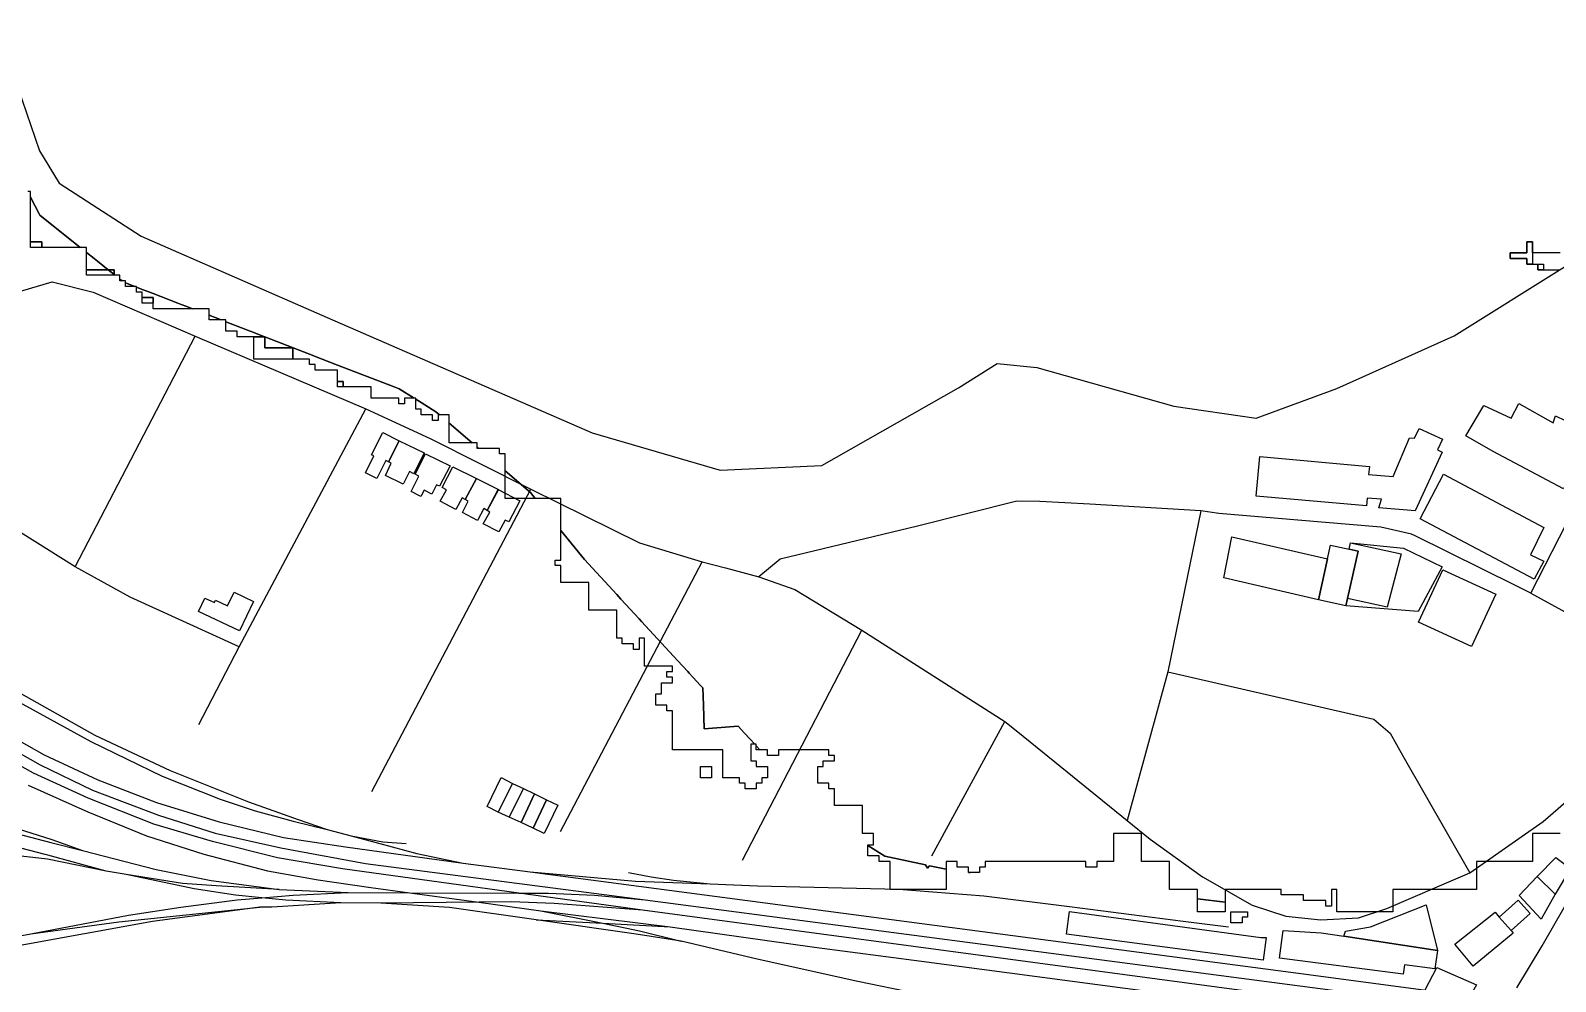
# Model space of a CAD drawing. Header units: metres. Extents: x 553506 to 563855, y 142925 to 150243.
# Drawn here: x 558270 to 558816, y 146039 to 146380 of the extents above; entities that cross this region are included whole.
import ezdxf

# ---------------------------------------------------------------- set-up
doc = ezdxf.new("R2010")
doc.units = ezdxf.units.M
for name, color, linetype in [('C-BUILDINGS', 8, 'Continuous'), ('C-FLOOD_ZONE_3', 150, 'Continuous'), ('C-RAILWAYS', 250, 'Continuous'), ('C-ROADS', 33, 'Continuous'), ('C-WATERWAYS', 5, 'Continuous')]:
    doc.layers.add(name, color=color, linetype=linetype)

msp = doc.modelspace()

# ---------------------------------------------------------------- linework, layer by layer
at = {"layer": 'C-BUILDINGS'}
for points in [[(558784.207, 146234.4613), (558790.5786, 146245.3094), (558800.425, 146240.7945), (558803.179, 146246.0438), (558815.449, 146239.1441), (558816.3026, 146241.6191), (558830.1727, 146234.9915), (558828.3075, 146232.6633), (558819.0972, 146215.4613), (558793.9757, 146228.8421), (558784.207, 146234.4613)], [(558397.2585, 146225.6468), (558394.0513, 146219.204), (558389.9677, 146221.2262), (558392.9777, 146227.2623), (558392.2035, 146227.6502), (558396.1878, 146235.6529), (558402.0608, 146232.751), (558398.2671, 146225.1437), (558397.2585, 146225.6468)], [(558748.8012, 146212.2096), (558748.5398, 146209.3523), (558709.0772, 146212.9192), (558710.3671, 146227.0828), (558749.5983, 146223.531), (558749.3366, 146220.6848), (558758.159, 146219.8889), (558764.0183, 146233.7374), (558765.7712, 146233.5912), (558767.4173, 146237.1257), (558775.7606, 146233.2766), (558773.977, 146229.4373), (558775.7365, 146228.6235), (558765.9592, 146207.5866), (558752.9369, 146208.7313), (558753.9767, 146211.7462), (558748.8012, 146212.2096)], [(558405.7233, 146221.7007), (558403.5471, 146217.204), (558397.1229, 146220.2892), (558399.2331, 146224.6615), (558398.2671, 146225.1437), (558402.0608, 146232.751), (558411.063, 146228.3874), (558407.349, 146220.9161), (558405.7233, 146221.7007)], [(558413.7564, 146213.6121), (558411.0279, 146215.0083), (558409.8531, 146212.735), (558406.3074, 146214.5511), (558409.1249, 146220.0248), (558407.7677, 146220.7175), (558411.5484, 146228.0684), (558420.3183, 146223.7533), (558416.5436, 146216.436), (558415.4918, 146216.9823), (558413.7564, 146213.6121)], [(558424.6164, 146212.2775), (558422.3688, 146208.0568), (558416.7455, 146211.022), (558419.0039, 146215.1206), (558417.5156, 146215.9874), (558421.2822, 146223.3378), (558429.7613, 146219.1585), (558425.7325, 146211.6886), (558424.6164, 146212.2775)], [(558432.3372, 146208.4197), (558430.0896, 146204.199), (558424.7003, 146207.0602), (558426.8357, 146211.066), (558425.7325, 146211.6886), (558429.7613, 146219.1585), (558437.6315, 146215.2163), (558433.6311, 146207.7362), (558432.3372, 146208.4197)], [(558812.0472, 146201.6762), (558807.309, 146191.8357), (558812.0511, 146189.5559), (558808.6977, 146183.1083), (558767.8361, 146204.7842), (558776.1352, 146220.7003), (558812.0472, 146201.6762)], [(558440.0373, 146204.3277), (558437.7977, 146200.0738), (558432.2038, 146202.9954), (558434.5087, 146207.1734), (558433.6311, 146207.7362), (558437.554, 146215.2362), (558445.2873, 146211.2008), (558441.3239, 146203.655), (558440.0373, 146204.3277)], [(558734.6286, 146190.3692), (558731.3661, 146175.7663), (558697.4849, 146183.6125), (558700.3115, 146198.291), (558734.6286, 146190.3692)], [(558741.1894, 146173.5877), (558741.7668, 146176.1766), (558745.5577, 146193.1442), (558742.3183, 146193.8678), (558742.8634, 146196.144), (558761.8125, 146194.214), (558775.6921, 146187.5086), (558767.1141, 146171.5617), (558741.1894, 146173.5877)], [(558760.993, 146192.2187), (558755.9589, 146173.1648), (558741.7668, 146176.1766), (558745.5577, 146193.1442), (558742.3183, 146193.8678), (558742.8634, 146196.144), (558760.993, 146192.2187)], [(558735.7344, 146195.3227), (558742.3183, 146193.8678), (558745.5577, 146193.1442), (558741.7668, 146176.1766), (558741.1894, 146173.5877), (558731.3661, 146175.7663), (558734.6286, 146190.3692), (558735.7344, 146195.3227)], [(558786.2112, 146158.9629), (558767.2107, 146167.7583), (558775.9396, 146186.5146), (558794.9401, 146177.7192), (558786.2112, 146158.9629)], [(558335.8998, 146174.7515), (558336.3268, 146175.6439), (558340.5994, 146173.6164), (558342.9184, 146178.4736), (558349.8738, 146175.1709), (558344.8286, 146164.598), (558330.1942, 146171.5373), (558332.5003, 146176.3607), (558335.8998, 146174.7515)], [(558437.5838, 146099.7211), (558433.5727, 146101.6564), (558438.5929, 146112.1285), (558442.7013, 146109.9847), (558437.5838, 146099.7211)], [(558441.437, 146097.9144), (558437.5838, 146099.7211), (558442.7013, 146109.9847), (558446.5755, 146108.1787), (558441.437, 146097.9144)], [(558445.7429, 146095.9437), (558441.437, 146097.9144), (558446.5755, 146108.1787), (558450.5523, 146106.2201), (558445.7429, 146095.9437)], [(558450.0288, 146093.9389), (558445.7429, 146095.9437), (558450.5523, 146106.2201), (558454.8903, 146104.1167), (558450.0288, 146093.9389)], [(558454.0249, 146092.0365), (558450.0288, 146093.9389), (558454.8903, 146104.1167), (558458.886, 146102.2254), (558454.0249, 146092.0365)], [(558809.6811, 146076.604), (558816.4071, 146083.4564), (558821.6993, 146079.4462), (558816.1548, 146070.3488), (558809.6811, 146076.604)], [(558811.0912, 146061.2996), (558803.2346, 146069.7603), (558809.6811, 146076.604), (558816.1548, 146070.3488), (558811.0912, 146061.2996)], [(558740.4265, 146055.1986), (558741.0622, 146057.0324), (558750.0636, 146058.6015), (558769.971, 146066.4175), (558773.9659, 146050.0688), (558740.4265, 146055.1986)], [(558807.2146, 146063.4057), (558800.4023, 146057.3075), (558796.1005, 146062.0829), (558802.9127, 146068.181), (558807.2146, 146063.4057)], [(558712.6179, 146054.796), (558711.5397, 146046.6825), (558641.0917, 146055.9821), (558642.17, 146064.0956), (558710.7007, 146054.8258), (558712.6179, 146054.796)], [(558800.4023, 146057.3075), (558801.1183, 146056.3169), (558786.8438, 146044.5567), (558780.2302, 146052.3993), (558794.688, 146063.8868), (558796.1005, 146062.0829), (558800.4023, 146057.3075)], [(558732.2964, 146056.4389), (558740.4265, 146055.1986), (558773.9659, 146050.0688), (558773.1105, 146043.5759), (558762.1561, 146045.0072), (558761.7148, 146041.6323), (558717.4196, 146047.4206), (558718.7164, 146057.2882), (558732.2964, 146056.4389)], [(558779.8107, 146023.6491), (558772.7883, 146011.4453), (558761.4267, 146015.869), (558752.4124, 146017.2044), (558753.1272, 146021.2332), (558761.2433, 146019.9925), (558773.8087, 146044.065), (558787.981, 146037.8583), (558779.8107, 146023.6491)]]:
    msp.add_lwpolyline(points, close=True, dxfattribs=at)
at = {"layer": 'C-FLOOD_ZONE_3'}
for points in [[(558818, 146092), (558808, 146092), (558808, 146082), (558788, 146082), (558788, 146072), (558758, 146072), (558758, 146064), (558738, 146064), (558738, 146072), (558736, 146072), (558736, 146066), (558734, 146066), (558734, 146068), (558726, 146068), (558726, 146070), (558718, 146070), (558718, 146072), (558698, 146072), (558698, 146067.4139), (558688, 146068.5715), (558688, 146072), (558678, 146072), (558678, 146082), (558668, 146082), (558668, 146092), (558658, 146092), (558658, 146082), (558652, 146082), (558652, 146080), (558648, 146080), (558648, 146082), (558612, 146082), (558612, 146080), (558610, 146080), (558610, 146078), (558606.5525, 146078), (558606, 146078.064), (558606, 146080), (558602, 146080), (558602, 146082), (558598, 146082), (558598, 146079.207), (558592.0873, 146080.4852), (558591.2746, 146079.5566), (558590.6555, 146080.7947), (558576.06, 146083.95), (558570, 146087.6728), (558570, 146088), (558572, 146088), (558572, 146092), (558568, 146092), (558568, 146102), (558558, 146102), (558558, 146108), (558556, 146108), (558556, 146110), (558552, 146110), (558552, 146116), (558554, 146116), (558554, 146118), (558558, 146118), (558558, 146120), (558556, 146120), (558556, 146122), (558538, 146122), (558538, 146120), (558534, 146120), (558534, 146122), (558531.281, 146122), (558530, 146123.389), (558530, 146124), (558529.4365, 146124), (558525.7475, 146128), (558523.477, 146130.4619), (558522, 146130.3504), (558511.2893, 146129.5422), (558511.0315, 146138), (558510.8437, 146144.1604), (558510, 146145.0752), (558507.3026, 146148), (558506, 146149.4125), (558505.4581, 146150), (558501.7692, 146154), (558488.8577, 146168), (558488, 146168.93), (558481.4798, 146176), (558480, 146177.6045), (558468.43, 146190.15), (558460, 146200.5994), (558460, 146212), (558450.8026, 146212), (558449.06, 146214.16), (558440, 146221.9207), (558440, 146228), (558438, 146228), (558438, 146230), (558430.5682, 146230), (558430, 146230.4867), (558430, 146232), (558428.2333, 146232), (558420, 146239.0526), (558420, 146240), (558420, 146242), (558418, 146242), (558416.5592, 146242), (558415.24, 146243.13), (558410, 146246.3838), (558408, 146247.6257), (558408, 146248), (558407.3972, 146248), (558402.0599, 146251.3141), (558400.2888, 146252), (558380, 146259.8565), (558374.4645, 146262), (558370, 146263.7288), (558364.1347, 146266), (558354, 146269.9245), (558354, 146270), (558353.805, 146270), (558350, 146271.4734), (558348.6401, 146272), (558344, 146273.7968), (558340, 146275.3457), (558340, 146276), (558338.3104, 146276), (558334, 146277.6691), (558334, 146280), (558327.9807, 146280), (558326, 146280.767), (558324, 146281.5415), (558322.8158, 146282), (558314, 146285.4138), (558312, 146286.1882), (558310, 146286.9627), (558308, 146287.7372), (558308, 146288), (558307.3212, 146288), (558304, 146289.2861), (558304, 146290), (558302.8002, 146290), (558302, 146290.6388), (558302, 146292), (558300.2948, 146292), (558300, 146292.2353), (558300, 146294), (558297.7893, 146294), (558294, 146297.0248), (558292.7784, 146298), (558290, 146300.2179), (558290, 146302), (558287.7674, 146302), (558285.262, 146304), (558274, 146312.9899), (558273.3123, 146313.5389), (558273.0786, 146314), (558270.0374, 146320), (558270, 146320.0737), (558270, 146322), (558269.0236, 146322)], [(558818, 146300), (558808, 146300), (558808, 146302), (558808, 146304), (558806, 146304), (558806, 146300), (558800, 146300), (558800, 146298), (558806, 146298), (558806, 146296), (558808, 146296), (558810, 146296), (558810, 146294), (558812, 146294), (558818, 146294)]]:
    msp.add_lwpolyline(points, dxfattribs=at)
for points in [[(558270, 146320), (558270, 146320.0737), (558270.0374, 146320), (558273.0786, 146314), (558273.3123, 146313.5389), (558274, 146312.9899), (558285.262, 146304), (558287.7674, 146302), (558274, 146302), (558274, 146304), (558270, 146304), (558270, 146308), (558270, 146314), (558270, 146320)], [(558270, 146302), (558270, 146304), (558274, 146304), (558274, 146302), (558270, 146302)], [(558292.7784, 146298), (558294, 146297.0248), (558297.7893, 146294), (558294, 146294), (558290, 146294), (558290, 146298), (558290, 146300.2179), (558292.7784, 146298)], [(558806, 146304), (558808, 146304), (558808, 146302), (558808, 146300), (558808, 146296), (558806, 146296), (558806, 146298), (558800, 146298), (558800, 146300), (558806, 146300), (558806, 146304)], [(558812, 146294), (558810, 146294), (558810, 146296), (558812, 146296), (558812, 146294)], [(558290, 146294), (558294, 146294), (558297.7893, 146294), (558300, 146292.2353), (558300, 146292), (558290, 146292), (558290, 146294)], [(558300, 146294), (558300, 146292.2353), (558297.7893, 146294), (558300, 146294)], [(558300, 146292.2353), (558300.2948, 146292), (558300, 146292), (558300, 146292.2353)], [(558302, 146290.6388), (558302.8002, 146290), (558302, 146290), (558302, 146290.6388)], [(558304, 146289.2861), (558307.3212, 146288), (558304, 146288), (558304, 146289.2861)], [(558310, 146286), (558308, 146286), (558308, 146287.7372), (558310, 146286.9627), (558312, 146286.1882), (558314, 146285.4138), (558322.8158, 146282), (558324, 146281.5415), (558326, 146280.767), (558327.9807, 146280), (558326, 146280), (558324, 146280), (558320, 146280), (558314, 146280), (558314, 146282), (558314, 146284), (558310, 146284), (558310, 146286)], [(558310, 146284), (558314, 146284), (558314, 146282), (558310, 146282), (558310, 146284)], [(558334, 146277.6691), (558338.3104, 146276), (558334, 146276), (558334, 146277.6691)], [(558344, 146270), (558344, 146272), (558340, 146272), (558340, 146275.3457), (558344, 146273.7968), (558348.6401, 146272), (558350, 146271.4734), (558353.805, 146270), (558350, 146270), (558344, 146270)], [(558354, 146266), (558360, 146266), (558364, 146266), (558364, 146262), (558360, 146262), (558350, 146262), (558350, 146270), (558353.805, 146270), (558354, 146269.9245), (558354, 146266)], [(558354, 146269.9245), (558353.805, 146270), (558354, 146270), (558354, 146269.9245)], [(558382, 146254), (558380, 146254), (558380, 146258), (558378, 146258), (558372, 146258), (558372, 146260), (558370, 146260), (558370, 146262), (558364, 146262), (558364, 146266), (558360, 146266), (558354, 146266), (558354, 146269.9245), (558364.1347, 146266), (558370, 146263.7288), (558374.4645, 146262), (558380, 146259.8565), (558400.2888, 146252), (558402.0599, 146251.3141), (558407.3972, 146248), (558404, 146248), (558404, 146246), (558402, 146246), (558402, 146248), (558392, 146248), (558392, 146252), (558382, 146252), (558382, 146254)], [(558380, 146252), (558380, 146254), (558382, 146254), (558382, 146252), (558380, 146252)], [(558416, 146240), (558414, 146240), (558414, 146242), (558410, 146242), (558410, 146244), (558408, 146244), (558408, 146246), (558408, 146247.6257), (558410, 146246.3838), (558415.24, 146243.13), (558416.5592, 146242), (558416, 146242), (558416, 146240)], [(558420, 146239.0526), (558428.2333, 146232), (558420, 146232), (558420, 146239.0526)], [(558430, 146230.4867), (558430.5682, 146230), (558430, 146230), (558430, 146230.4867)], [(558440, 146212), (558440, 146221.9207), (558449.06, 146214.16), (558450.8026, 146212), (558440, 146212)], [(558534, 146116), (558534, 146112), (558532, 146112), (558532, 146110), (558530, 146110), (558530, 146108), (558526, 146108), (558526, 146110), (558524, 146110), (558524, 146112), (558518, 146112), (558518, 146122), (558500, 146122), (558500, 146136), (558498, 146136), (558498, 146138), (558494, 146138), (558494, 146142), (558496, 146142), (558496, 146146), (558500, 146146), (558500, 146148), (558498, 146148), (558498, 146150), (558500, 146150), (558500, 146152), (558490, 146152), (558490, 146162), (558488, 146162), (558488, 146158), (558486, 146158), (558486, 146160), (558482, 146160), (558482, 146162), (558480, 146162), (558480, 146172), (558470, 146172), (558470, 146182), (558460, 146182), (558460, 146188), (558458, 146188), (558458, 146190), (558460, 146190), (558460, 146200.5994), (558468.43, 146190.15), (558480, 146177.6045), (558481.4798, 146176), (558488, 146168.93), (558488.8577, 146168), (558501.7692, 146154), (558505.4581, 146150), (558506, 146149.4125), (558507.3026, 146148), (558510, 146145.0752), (558510.8437, 146144.1604), (558511.0315, 146138), (558511.2893, 146129.5422), (558522, 146130.3504), (558523.477, 146130.4619), (558525.7475, 146128), (558529.4365, 146124), (558528, 146124), (558528, 146118), (558530, 146118), (558530, 146116), (558534, 146116)], [(558530, 146123.389), (558531.281, 146122), (558530, 146122), (558530, 146123.389)], [(558510, 146112), (558510, 146116), (558514, 146116), (558514, 146112), (558510, 146112)], [(558574, 146084), (558570, 146084), (558570, 146087.6728), (558576.06, 146083.95), (558590.6555, 146080.7947), (558591.2746, 146079.5566), (558592.0873, 146080.4852), (558598, 146079.207), (558598, 146072), (558578, 146072), (558578, 146082), (558574, 146082), (558574, 146084)], [(558606, 146078.064), (558606.5525, 146078), (558606, 146078), (558606, 146078.064)], [(558698, 146064), (558688, 146064), (558688, 146068.5715), (558698, 146067.4139), (558698, 146064)], [(558700, 146064), (558706, 146064), (558706, 146062), (558704, 146062), (558704, 146060), (558700, 146060), (558700, 146064)]]:
    msp.add_lwpolyline(points, close=True, dxfattribs=at)
at = {"layer": 'C-RAILWAYS'}
for points in [[(558489.2742, 146064.5533), (558444.9277, 146070.6651), (558381.7582, 146079.3801), (558358.4238, 146083.3578), (558335.1723, 146089.1856), (558314.2305, 146095.4075), (558290.7129, 146104.6553), (558271.1114, 146113.69), (558250.6935, 146124.9366), (558232.7025, 146136.6365), (558214.5476, 146150.4794), (558199.5068, 146163.5836), (558184.0468, 146178.2664), (558168.6985, 146195.4569), (558155.1401, 146212.4354), (558143.4509, 146229.5827), (558135.636, 146245.8254), (558127.8784, 146259.9774), (558119.9474, 146277.0402), (558111.936, 146297.6285), (558102.983, 146323.3633), (558088.9484, 146362.431)], [(558096.3561, 146352.1413), (558109.9121, 146317.2659), (558120.8837, 146293.4297), (558135.185, 146263.2073), (558142.7399, 146249.5054), (558152.8144, 146230.0601), (558165.5719, 146211.8327), (558178.9343, 146195.3156), (558192.6037, 146180.867), (558205.5678, 146167.9772), (558220.7786, 146155.2568), (558237.8679, 146142.405), (558255.8308, 146130.938), (558274.9446, 146120.2522), (558294.0679, 146111.303), (558315.1456, 146103.1598), (558337.5793, 146096.1825), (558360.6406, 146090.6271), (558382.8672, 146087.194), (558424.9453, 146081.3791), (558448.9937, 146078.2919), (558723.2704, 146042.0809), (558781.584, 146034.3885), (558819.5075, 146029.0717)], [(558096.3561, 146352.1413), (558110.6743, 146311.3572), (558117.4128, 146293.501), (558124.8122, 146274.3963), (558133.4229, 146256.6088), (558142.744, 146237.3295), (558153.665, 146220.8263), (558164.6223, 146206.105), (558175.9381, 146192.2295), (558188.6297, 146178.8749), (558202.9245, 146165.4695), (558217.4731, 146152.9068), (558235.6136, 146139.5309), (558253.5137, 146127.8282), (558273.4635, 146116.5671), (558292.2169, 146107.5954), (558315.8457, 146098.5959), (558336.1099, 146092.1194), (558359.7216, 146086.8591), (558389.9885, 146081.2365), (558490.1664, 146068.2759)], [(558190.831, 146190.5176), (558237.5833, 146157.0986), (558264.9187, 146139.6876), (558291.6057, 146124.939), (558317.1902, 146112.6163), (558337.9943, 146104.2755), (558350.5157, 146100.0981), (558364.1347, 146096.3887), (558376.3033, 146093.447)], [(558192.478, 146193.1282), (558239.5953, 146159.6648), (558266.4978, 146142.2293), (558293.0527, 146127.2318), (558320.0322, 146114.5736), (558348.1079, 146103.3406), (558365.8619, 146097.0763), (558376.3033, 146093.447), (558384.85, 146091.1617), (558395.1952, 146088.3865), (558408.4437, 146084.8994), (558424.9453, 146081.3791)], [(557828.5664, 146075.6608), (557850.5884, 146084.7957), (557879.9179, 146098.7296), (557899.0285, 146107.6975), (557913.5609, 146113.6198), (557928.8705, 146118.3752), (557946.7461, 146122.2413), (557961.1315, 146123.8409), (558126.0054, 146133.1186), (558142.8096, 146132.9345), (558161.2598, 146131.076), (558179.1483, 146127.0189), (558198.5496, 146121.0718), (558203.2292, 146119.2237), (558216.4754, 146113.9887), (558233.0167, 146107.3527), (558262.9245, 146094.5284), (558277.5996, 146089.9052), (558288.6392, 146085.9269)], [(557895.4877, 146098.2063), (557911.914, 146100.7589), (557931.2551, 146103.134), (557950.8873, 146105.1397), (557968.0027, 146106.8901), (558135.2787, 146114.2608), (558153.7693, 146113.817), (558175.3012, 146112.0423), (558197.0765, 146108.4944), (558216.2454, 146104.4211), (558233.7297, 146100.0958), (558253.222, 146094.608), (558264.9334, 146091.9748), (558277.2549, 146088.8372), (558288.6392, 146085.9269), (558315.0451, 146079.1832), (558334.6649, 146075.2355), (558359.0548, 146071.9581), (558383.8111, 146070.8623)], [(558269.2187, 146109.2911), (558290.5119, 146099.83), (558311.5125, 146091.2392), (558332.1389, 146084.5846), (558354.9237, 146078.6979), (558373.096, 146075.4292), (558391.9512, 146072.6937), (558405.8641, 146070.7964), (558430.5719, 146067.4178), (558452.8007, 146064.3746), (558499.138, 146058.5692), (558550.8765, 146051.3393), (558589.1906, 146046.2665), (558776.5637, 146021.4453), (558817.3895, 146015.6839)], [(558297.1394, 146078.5648), (558276.2274, 146084.2758), (558275.2893, 146084.5363), (558257.7512, 146089.0157), (558234.1148, 146093.0402), (558218.9171, 146093.7409), (558193.4344, 146092.7672), (558000.8653, 146087.3326), (557971.929, 146085.8643), (557941.9968, 146082.8964), (557910.339, 146078.7293), (557878.8105, 146073.0861), (557850.3053, 146066.6901), (557760.4818, 146043.1527), (557747.6822, 146039.777), (557729.6194, 146035.394)], [(558381.2168, 146067.2209), (558361.5164, 146068.1051), (558352.9091, 146068.9529), (558343.4599, 146069.886), (558328.6617, 146072.1457), (558304.3093, 146077.3833), (558297.1394, 146078.5648), (558276.1465, 146082.8153), (558234.8512, 146087.5203), (558221.8076, 146088.2205), (558206.239, 146088.0194), (558002.1555, 146081.7629), (557972.944, 146080.3752), (557944.2232, 146077.8118), (557911.8132, 146073.5436), (557879.5486, 146067.4994), (557847.8716, 146060.5385), (557820.4291, 146053.2405), (557807.8531, 146050.3278), (557795.5318, 146048.4581), (557782.2533, 146047.0153), (557770.2479, 146045.3335), (557760.4818, 146043.1527)], [(558384.85, 146091.1617), (558396.2293, 146089.0972), (558404.6005, 146088.4204)], [(558359.0548, 146071.9581), (558336.51, 146073.2334), (558324.4802, 146074.1649), (558304.3093, 146077.3833)], [(558448.9937, 146078.2919), (558486.679, 146075.0021), (558513.4402, 146073.9799), (558530.4407, 146073.3357), (558581.0852, 146072.0935), (558611.5184, 146069.7049), (558642.2426, 146065.823), (558682.8956, 146060.6562), (558699.1708, 146058.5878)], [(558484.2696, 146078.0664), (558492.3832, 146076.4468), (558500.3693, 146075.3352), (558513.4402, 146073.9799)], [(558270.1666, 146056.031), (558305.1318, 146062.7173), (558323.8965, 146065.6438), (558344.0706, 146068.2242), (558352.9091, 146068.9529), (558364.0914, 146069.8762), (558383.8111, 146070.8623), (558405.8641, 146070.7964), (558444.9277, 146070.6651), (558455.517, 146070.6354), (558472.0441, 146069.9207), (558490.1664, 146068.2759)], [(558352.1092, 146065.6338), (558313.6537, 146060.5536), (558239.1406, 146047.0176), (558215.9516, 146042.8645), (558197.3065, 146040.3651)], [(558270.1666, 146056.031), (558301.6442, 146060.3728), (558352.1092, 146065.6338)], [(558395.4518, 146067.1254), (558381.2168, 146067.2209), (558356.396, 146065.6435), (558352.1092, 146065.6338)], [(558489.2742, 146064.5533), (558457.5341, 146066.9135), (558442.1996, 146067.5091), (558430.5719, 146067.4178), (558395.4518, 146067.1254)], [(558503.1228, 146053.4055), (558486.9569, 146056.0121), (558451.1171, 146061.1396), (558420.0782, 146065.4804), (558395.4518, 146067.1254)], [(558490.1664, 146068.2759), (558780.9983, 146030.0298), (558800.8923, 146027.4169), (558818.9543, 146024.5693)], [(558451.1171, 146061.1396), (558474.97, 146059.8606), (558499.138, 146058.5692)], [(558452.8007, 146064.3746), (558474.97, 146059.8606), (558488.1307, 146057.1835), (558503.1228, 146053.4055)], [(558887.7129, 146010.9015), (558838.4882, 146017.7717), (558778.8867, 146025.713), (558770.6772, 146026.806), (558489.2742, 146064.5533)], [(558196.6296, 146043.9503), (558229.0354, 146048.5874), (558254.9622, 146053.3145), (558270.1666, 146056.031)], [(558715.7203, 146016.6164), (558607.9916, 146031.0202), (558587.2323, 146034.709), (558566.3061, 146039.0495), (558530.2814, 146046.9866), (558503.1228, 146053.4055)]]:
    msp.add_lwpolyline(points, dxfattribs=at)
at = {"layer": 'C-ROADS'}
for points in [[(558344.7039, 146158.8846), (558305.7542, 146176.6831), (558285.9689, 146187.6041), (558246.6854, 146212.1707), (558211.3701, 146238.6963), (558193.9517, 146253.6192), (558184.6954, 146262.3828), (558181.7563, 146265.3975), (558163.1322, 146300.6398), (558122.8659, 146379.6906)], [(558184.6954, 146262.3828), (558254.5588, 146282.8312), (558277.7068, 146289.6433), (558292.4846, 146285.9805), (558329.0439, 146270.1561), (558390.1138, 146244.1692), (558413.1582, 146233.4715), (558449.2215, 146215.3845), (558488.1179, 146196.1497), (558510.6155, 146189.3643), (558518.9431, 146187.1504), (558530.9441, 146183.9702), (558543.7497, 146179.4237), (558567.85, 146164.8972), (558618.9957, 146132.207), (558623.6221, 146128.4655), (558662.8715, 146096.7106)], [(558285.9689, 146187.6041), (558329.0439, 146270.1561)], [(558807.4748, 146178.0955), (558820.2626, 146203.0987), (558832.4694, 146226.9822), (558834.7315, 146231.4039), (558855.8152, 146266.7473)], [(558330.3296, 146131.0513), (558344.7039, 146158.8846), (558390.1138, 146244.1692)], [(558392.2777, 146107.028), (558449.2215, 146215.3845)], [(558689.2681, 146207.5995), (558649.414, 146210.0307), (558631.5163, 146210.9807), (558623.3164, 146211.0948), (558587.7942, 146202.1074), (558538.5339, 146190.259), (558530.9441, 146183.9702)], [(558689.2681, 146207.5995), (558677.4029, 146149.9814), (558662.8715, 146096.7106)], [(558807.4748, 146178.0955), (558801.9777, 146180.8193), (558765.9622, 146198.6606), (558764.7266, 146199.2679), (558753.6776, 146201.7313), (558695.6943, 146206.7184), (558689.2681, 146207.5995)], [(558459.9065, 146092.7187), (558510.6155, 146189.3643)], [(558807.4748, 146178.0955), (558861.8679, 146148.3238)], [(558525.0202, 146082.4173), (558567.85, 146164.8972)], [(558677.4029, 146149.9814), (558751.1854, 146132.9945), (558757.0066, 146127.9321), (558761.6353, 146119.8168), (558785.5553, 146077.8841)], [(558592.8165, 146084.0083), (558618.9957, 146132.207)], [(558662.8715, 146096.7106), (558671.0526, 146089.9626), (558689.8537, 146076.5307), (558707.5824, 146066.3491), (558719.7116, 146062.4275), (558732.1738, 146061.0873), (558745.6828, 146061.8608), (558755.8749, 146065.1807), (558773.8489, 146072.8702), (558785.5553, 146077.8841), (558803.1554, 146090.2033), (558811.9176, 146096.3395), (558837.0358, 146118.1623), (558841.5445, 146119.8153), (558850.4201, 146119.5666)], [(558802.4664, 146036.681), (558811.5098, 146051.8299), (558850.4201, 146119.5666)]]:
    msp.add_lwpolyline(points, dxfattribs=at)
at = {"layer": 'C-WATERWAYS'}
msp.add_lwpolyline([(558265.4153, 146359.2598), (558273.1895, 146336.6276), (558280.2754, 146324.9926), (558309.6101, 146305.9963), (558376.2292, 146276.9302), (558471.1672, 146235.5606), (558517.0452, 146222.1507), (558553.5051, 146223.8654), (558602.4672, 146251.7095), (558616.2273, 146260.4148), (558630.4674, 146259.0068), (558679.5075, 146245.1172), (558709.04, 146240.8428), (558737.9093, 146251.4731), (558779.9539, 146270.257), (558820.4583, 146295.6493)], dxfattribs=at)

doc.saveas('drawing.dxf')
